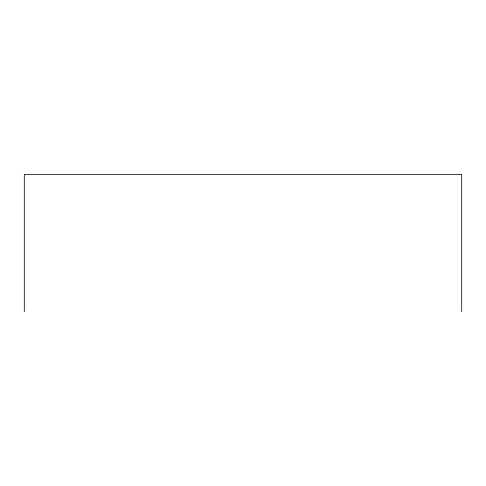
<?xml version="1.0" encoding="UTF-8"?>
<svg xmlns="http://www.w3.org/2000/svg" width="486" height="486" viewBox="0 0 486 486"><rect width="100%" height="100%" fill="white"/><g stroke="black" fill="none" stroke-linecap="round" stroke-linejoin="round"><path stroke-width="0.73" d="M461.7 311.55L461.7 174.45L24.3 174.45L24.3 311.55"/></g></svg>
